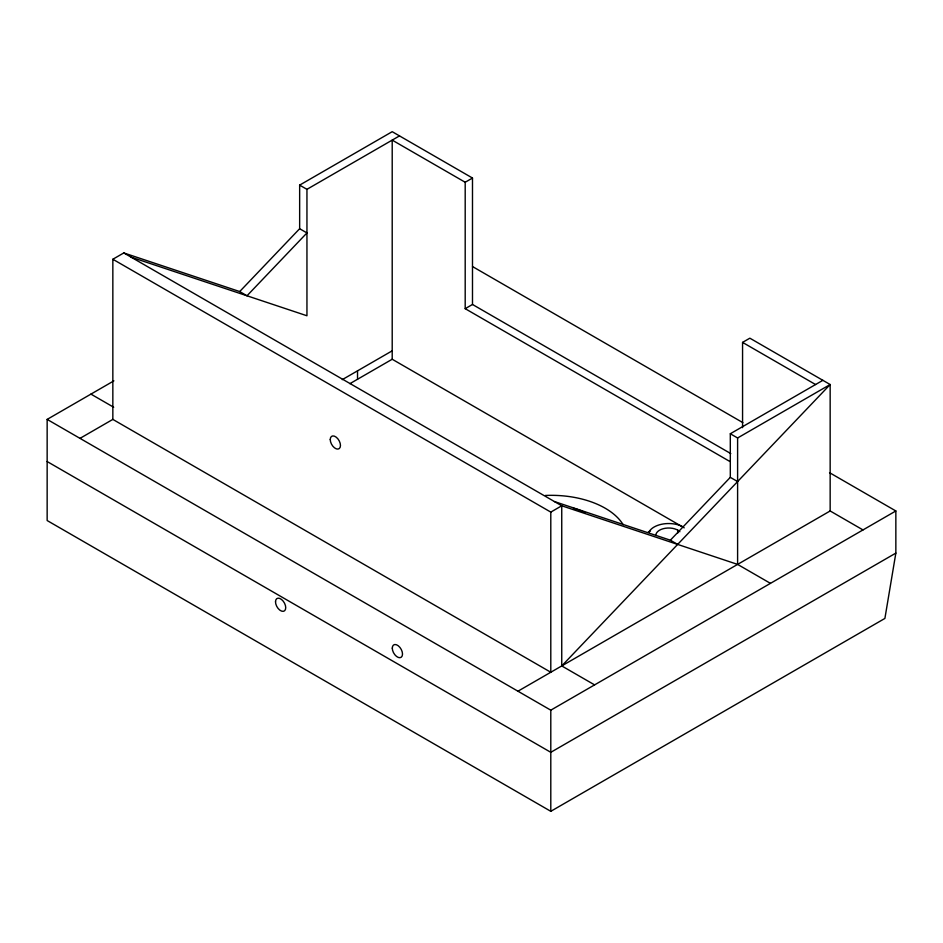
<?xml version="1.0" encoding="UTF-8"?>
<svg xmlns="http://www.w3.org/2000/svg" width="943" height="943" viewBox="0 0 943 943"><rect width="100%" height="100%" fill="white"/><g stroke="black" fill="none" stroke-linecap="round" stroke-linejoin="round"><path stroke-width="1.41" d="M829.545 472.679L895.85 510.965L895.85 553.105L884.899 618.431L550.795 811.31L47.15 520.536L47.15 419.399L113.879 380.866M80.002 438.365L112.842 419.399L112.842 259.254L123.792 252.936L239.699 291.564L246.995 295.784L306.946 232.933L299.65 228.713L299.65 185.123L392.205 131.69L472.49 178.038L472.49 304.471L465.194 308.679L465.194 182.258L472.49 178.038M349.9 383.671L357.527 379.263L357.527 370.835M684.217 527.844L392.205 359.248L392.205 140.118L465.194 182.258M895.85 510.965L550.795 710.173L550.795 811.31M677.817 532.995L677.817 530.19M770.455 583.363L737.603 564.397L737.603 437.976L730.306 433.756L730.306 477.347L670.355 540.198L554.449 501.57M862.998 529.931L830.158 510.965L830.158 384.532L749.862 338.183L742.565 342.392L742.565 427.662M239.699 291.564L299.65 228.713M594.597 684.889L561.745 665.923L830.158 384.532L737.603 437.976M299.65 185.123L306.946 189.331L399.502 135.898M342.262 379.652L392.205 350.82M357.527 379.263L392.205 359.248M112.842 259.254L550.795 512.108L561.745 505.778L737.603 564.397M730.306 433.756L822.862 380.324M517.955 691.207L830.158 510.965M895.85 553.105L550.795 752.314L47.15 461.54M131.089 257.144L306.946 315.764L306.946 189.331M742.565 342.392L815.554 384.532M472.526 266.563L742.848 422.629M472.49 304.471L730.778 453.583M465.194 308.679L729.847 461.481M730.306 477.347L737.603 481.567M670.355 540.198L677.652 544.417M123.792 252.936L561.745 505.778L561.745 665.923M90.941 394.115L113.69 407.246M112.842 419.399L550.795 672.253L550.795 512.108M47.15 419.399L550.795 710.173M573.533 508.218A51.617 29.799 0 0 1 584.837 512.45M545.349 495.464A76.194 43.991 0 0 1 623.134 524.65M655.798 535.459A12.907 7.45 0 0 1 665.357 528.257A12.907 7.45 0 0 1 679.868 531.734M648.265 532.088A28.903 16.691 0 0 1 650.505 530.921M648.76 532.371A20.64 11.917 0 0 1 683.298 527.031M330.25 439.556A7.226 4.173 60 0 0 337.912 449.092A7.226 4.173 60 0 0 337.912 438.872A7.226 4.173 60 0 0 330.25 439.556M275.509 601.799A7.226 4.173 60 0 0 283.171 611.347A7.226 4.173 60 0 0 283.171 601.115A7.226 4.173 60 0 0 275.509 601.799M392.288 648.159A7.226 4.173 60 0 0 399.962 657.695A7.226 4.173 60 0 0 399.962 647.476A7.226 4.173 60 0 0 392.288 648.159"/></g></svg>
